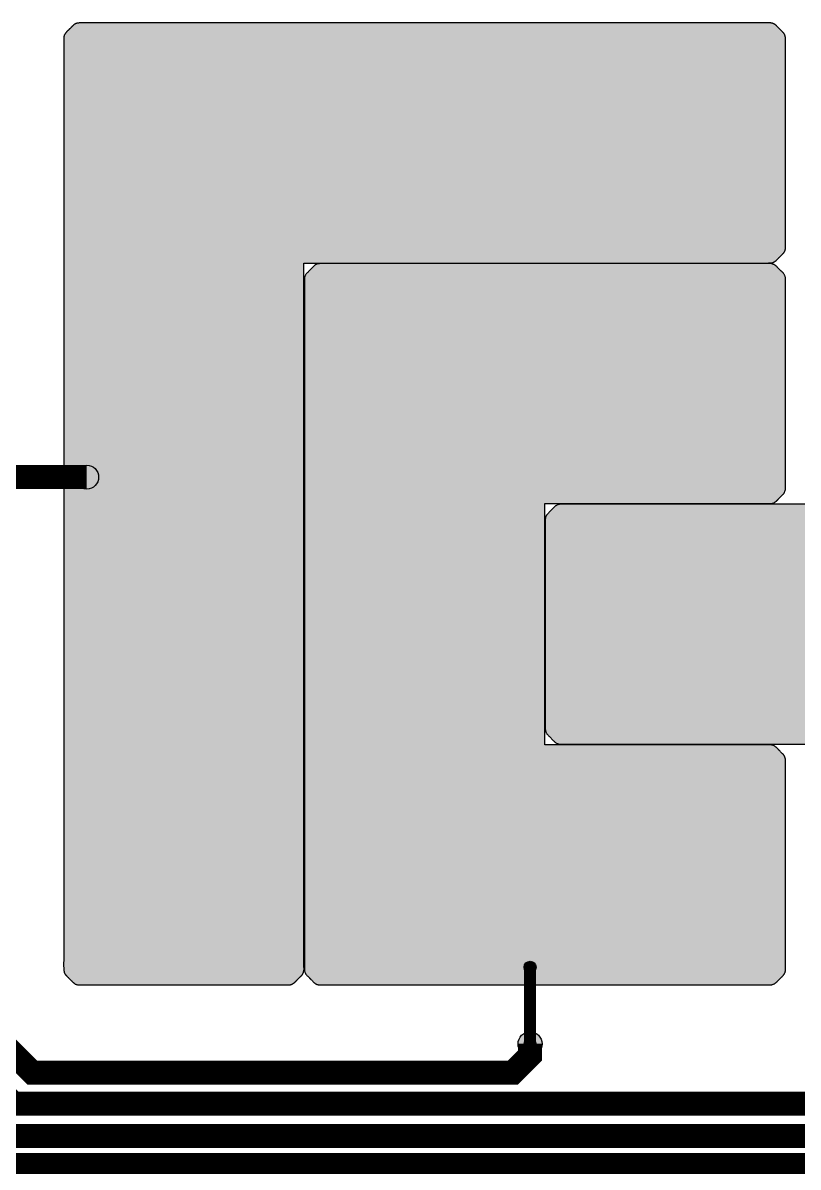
# Model space of a CAD drawing. Extents: x -57500 to 57500, y -57500 to 57500.
# Drawn here: x -17434 to -10962, y 3505 to 13063 of the extents above; entities that cross this region are included whole.
import ezdxf

# ---------------------------------------------------------------- set-up
doc = ezdxf.new("R2010")
doc.units = 0
doc.header["$MEASUREMENT"] = 0
doc.layers.get('0').update_dxf_attribs({"color": 160, "true_color": 0x003fff})
doc.layers.add('Metal1', color=160, linetype='Continuous', true_color=0x003fff)

msp = doc.modelspace()

# ---------------------------------------------------------------- hatches: boundary and pattern name
for points in [[(-15087.529, 11057.551), (-11219.05, 11057.551), (-11214.32, 11057.553), (-11209.836, 11057.562), (-11205.597, 11057.583), (-11201.602, 11057.624), (-11197.851, 11057.688), (-11194.342, 11057.782), (-11191.074, 11057.912), (-11188.046, 11058.083), (-11185.24, 11058.308), (-11182.608, 11058.607), (-11180.1, 11059.004), (-11177.666, 11059.521), (-11175.256, 11060.181), (-11172.819, 11061.006), (-11170.304, 11062.021), (-11167.664, 11063.246), (-11164.887, 11064.68), (-11162.022, 11066.289), (-11159.122, 11068.035), (-11156.238, 11069.879), (-11153.423, 11071.785), (-11150.729, 11073.713), (-11148.209, 11075.628), (-11145.914, 11077.49), (-11143.848, 11079.293), (-11141.958, 11081.063), (-11140.188, 11082.827), (-11138.481, 11084.616), (-11136.781, 11086.456), (-11135.032, 11088.378), (-11133.177, 11090.409), (-11131.162, 11092.578), (-11128.98, 11094.878), (-11126.674, 11097.27), (-11124.291, 11099.712), (-11121.878, 11102.164), (-11119.479, 11104.584), (-11117.143, 11106.93), (-11114.913, 11109.162), (-11100.045, 11124.03), (-11097.944, 11126.132), (-11095.699, 11128.384), (-11093.359, 11130.752), (-11090.973, 11133.197), (-11088.592, 11135.681), (-11086.265, 11138.168), (-11084.041, 11140.619), (-11081.971, 11142.996), (-11080.102, 11145.268), (-11078.438, 11147.448), (-11076.959, 11149.585), (-11075.644, 11151.729), (-11074.471, 11153.927), (-11073.42, 11156.229), (-11072.468, 11158.683), (-11071.596, 11161.338), (-11070.782, 11164.235), (-11070.024, 11167.349), (-11069.329, 11170.618), (-11068.704, 11173.977), (-11068.155, 11177.364), (-11067.689, 11180.716), (-11067.312, 11183.968), (-11067.031, 11187.057), (-11066.852, 11189.948), (-11066.764, 11192.817), (-11066.751, 11195.944), (-11066.797, 11199.607), (-11066.885, 11204.087), (-11066.999, 11209.661), (-11067.122, 11216.61), (-11067.239, 11225.213), (-11067.333, 11235.743), (-11067.405, 11248.435), (-11067.457, 11263.506), (-11067.491, 11281.175), (-11067.513, 11301.662), (-11067.524, 11325.184), (-11067.528, 11351.96), (-11067.529, 11382.208), (-11067.529, 12828.566), (-11067.528, 12844.185), (-11067.524, 12858.179), (-11067.512, 12870.642), (-11067.49, 12881.668), (-11067.455, 12891.35), (-11067.403, 12899.784), (-11067.331, 12907.063), (-11067.235, 12913.281), (-11067.12, 12918.549), (-11067.008, 12923.015), (-11066.921, 12926.831), (-11066.884, 12930.151), (-11066.919, 12933.127), (-11067.051, 12935.912), (-11067.302, 12938.659), (-11067.696, 12941.519), (-11068.244, 12944.575), (-11068.933, 12947.778), (-11069.745, 12951.062), (-11070.665, 12954.364), (-11071.677, 12957.619), (-11072.765, 12960.762), (-11073.912, 12963.73), (-11075.102, 12966.458), (-11076.333, 12968.926), (-11077.621, 12971.183), (-11078.986, 12973.284), (-11080.445, 12975.285), (-11082.019, 12977.24), (-11083.727, 12979.205), (-11085.587, 12981.235), (-11087.617, 12983.384), (-11089.811, 12985.668), (-11092.126, 12988.05), (-11094.517, 12990.487), (-11096.938, 12992.938), (-11099.345, 12995.362), (-11101.693, 12997.717), (-11103.936, 12999.962), (-11106.03, 13002.057), (-11120.904, 13016.931), (-11123.139, 13019.168), (-11125.481, 13021.518), (-11127.884, 13023.938), (-11130.303, 13026.388), (-11132.692, 13028.825), (-11135.006, 13031.207), (-11137.199, 13033.494), (-11139.23, 13035.646), (-11141.109, 13037.655), (-11142.894, 13039.545), (-11144.644, 13041.337), (-11146.42, 13043.056), (-11148.278, 13044.724), (-11150.28, 13046.364), (-11152.484, 13047.999), (-11154.944, 13049.65), (-11157.65, 13051.308), (-11160.542, 13052.944), (-11163.561, 13054.526), (-11166.648, 13056.024), (-11169.741, 13057.407), (-11172.781, 13058.645), (-11175.709, 13059.706), (-11178.471, 13060.563), (-11181.078, 13061.222), (-11183.584, 13061.708), (-11186.045, 13062.05), (-11188.513, 13062.274), (-11191.043, 13062.405), (-11193.69, 13062.473), (-11196.508, 13062.502), (-11199.547, 13062.518), (-11202.826, 13062.53), (-11206.345, 13062.538), (-11210.107, 13062.544), (-11214.112, 13062.548), (-11218.361, 13062.55), (-11222.855, 13062.551), (-16833.361, 13062.551), (-16845.837, 13062.552), (-16857.002, 13062.557), (-16866.982, 13062.568), (-16875.901, 13062.588), (-16883.883, 13062.619), (-16891.053, 13062.664), (-16897.536, 13062.725), (-16903.456, 13062.806), (-16908.924, 13062.902), (-16914.032, 13063.006), (-16918.876, 13063.107), (-16923.548, 13063.197), (-16928.143, 13063.267), (-16932.753, 13063.307), (-16937.472, 13063.307), (-16942.39, 13063.26), (-16947.504, 13063.159), (-16952.723, 13063.002), (-16957.953, 13062.788), (-16963.101, 13062.513), (-16968.074, 13062.175), (-16972.776, 13061.773), (-16977.116, 13061.304), (-16981.004, 13060.765), (-16984.443, 13060.145), (-16987.508, 13059.422), (-16990.278, 13058.577), (-16992.829, 13057.59), (-16995.239, 13056.439), (-16997.587, 13055.104), (-16999.95, 13053.566), (-17002.399, 13051.807), (-17004.943, 13049.848), (-17007.541, 13047.736), (-17010.153, 13045.52), (-17012.738, 13043.247), (-17015.258, 13040.967), (-17017.67, 13038.727), (-17019.936, 13036.575), (-17022.019, 13034.554), (-17023.937, 13032.656), (-17025.738, 13030.84), (-17027.468, 13029.067), (-17029.178, 13027.297), (-17030.914, 13025.489), (-17032.726, 13023.604), (-17034.66, 13021.6), (-17036.758, 13019.445), (-17039.007, 13017.158), (-17041.363, 13014.782), (-17043.783, 13012.364), (-17046.225, 13009.948), (-17048.646, 13007.581), (-17051.002, 13005.307), (-17053.252, 13003.171), (-17055.359, 13001.209), (-17057.337, 12999.396), (-17059.219, 12997.677), (-17061.041, 12995.998), (-17062.835, 12994.306), (-17064.637, 12992.549), (-17066.48, 12990.67), (-17068.399, 12988.619), (-17070.42, 12986.349), (-17072.523, 12983.873), (-17074.673, 12981.222), (-17076.835, 12978.427), (-17078.972, 12975.518), (-17081.048, 12972.527), (-17083.029, 12969.485), (-17084.878, 12966.422), (-17086.563, 12963.353), (-17088.067, 12960.209), (-17089.375, 12956.898), (-17090.475, 12953.325), (-17091.354, 12949.398), (-17091.998, 12945.024), (-17092.394, 12940.109), (-17092.529, 12934.561), (-17092.529, 5372.038), (-17092.53, 5355.668), (-17092.532, 5340.325), (-17092.538, 5325.977), (-17092.549, 5312.591), (-17092.567, 5300.133), (-17092.592, 5288.569), (-17092.627, 5277.866), (-17092.673, 5267.992), (-17092.73, 5258.913), (-17092.802, 5250.594), (-17092.889, 5243.002), (-17092.988, 5236.073), (-17093.095, 5229.725), (-17093.204, 5223.873), (-17093.309, 5218.435), (-17093.406, 5213.327), (-17093.49, 5208.465), (-17093.555, 5203.768), (-17093.595, 5199.15), (-17093.606, 5194.529), (-17093.583, 5189.821), (-17093.52, 5184.96), (-17093.413, 5179.965), (-17093.257, 5174.891), (-17093.048, 5169.787), (-17092.783, 5164.707), (-17092.457, 5159.703), (-17092.065, 5154.826), (-17091.603, 5150.128), (-17091.068, 5145.662), (-17090.454, 5141.479), (-17089.758, 5137.632), (-17088.976, 5134.148), (-17088.101, 5130.991), (-17087.129, 5128.118), (-17086.054, 5125.484), (-17084.871, 5123.045), (-17083.576, 5120.757), (-17082.162, 5118.575), (-17080.624, 5116.456), (-17078.957, 5114.355), (-17077.157, 5112.228), (-17075.217, 5110.031), (-17073.146, 5107.75), (-17070.969, 5105.403), (-17068.711, 5103.011), (-17066.396, 5100.595), (-17064.049, 5098.175), (-17061.697, 5095.771), (-17059.363, 5093.406), (-17057.073, 5091.098), (-17054.852, 5088.87), (-17052.724, 5086.741), (-17032.756, 5066.773), (-17030.664, 5064.682), (-17028.465, 5062.489), (-17026.18, 5060.22), (-17023.829, 5057.9), (-17021.431, 5055.555), (-17019.008, 5053.211), (-17016.579, 5050.892), (-17014.165, 5048.625), (-17011.786, 5046.435), (-17009.463, 5044.347), (-17007.215, 5042.387), (-17005.048, 5040.571), (-17002.938, 5038.897), (-17000.86, 5037.36), (-16998.786, 5035.956), (-16996.689, 5034.681), (-16994.543, 5033.531), (-16992.322, 5032.501), (-16989.997, 5031.586), (-16987.544, 5030.783), (-16984.935, 5030.087), (-16982.144, 5029.493), (-16979.177, 5028.996), (-16976.067, 5028.586), (-16972.848, 5028.255), (-16969.557, 5027.994), (-16966.228, 5027.795), (-16962.896, 5027.648), (-16959.595, 5027.546), (-16956.361, 5027.479), (-16953.228, 5027.439), (-16950.232, 5027.417), (-16947.4, 5027.404), (-16944.708, 5027.399), (-16942.106, 5027.4), (-16939.543, 5027.405), (-16936.97, 5027.415), (-16934.336, 5027.428), (-16931.592, 5027.442), (-16928.688, 5027.459), (-16925.573, 5027.475), (-16922.198, 5027.491), (-16918.513, 5027.505), (-16914.474, 5027.517), (-16910.059, 5027.526), (-16905.252, 5027.534), (-16900.037, 5027.54), (-16894.397, 5027.544), (-16888.315, 5027.547), (-16881.774, 5027.549), (-16874.757, 5027.55), (-16867.249, 5027.551), (-15250.487, 5027.551), (-15245.414, 5027.552), (-15240.742, 5027.552), (-15236.436, 5027.553), (-15232.462, 5027.554), (-15228.786, 5027.555), (-15225.373, 5027.556), (-15222.189, 5027.558), (-15219.199, 5027.561), (-15216.372, 5027.569), (-15213.681, 5027.599), (-15211.1, 5027.671), (-15208.604, 5027.8), (-15206.165, 5028.007), (-15203.76, 5028.308), (-15201.36, 5028.722), (-15198.942, 5029.267), (-15196.478, 5029.961), (-15193.943, 5030.823), (-15191.312, 5031.868), (-15188.586, 5033.096), (-15185.791, 5034.485), (-15182.954, 5036.011), (-15180.105, 5037.653), (-15177.271, 5039.387), (-15174.479, 5041.191), (-15171.758, 5043.042), (-15169.135, 5044.917), (-15166.638, 5046.794), (-15164.296, 5048.65), (-15162.132, 5050.465), (-15160.133, 5052.241), (-15158.268, 5053.994), (-15156.508, 5055.737), (-15154.821, 5057.486), (-15153.177, 5059.255), (-15151.544, 5061.059), (-15149.892, 5062.913), (-15148.191, 5064.83), (-15146.409, 5066.825), (-15144.515, 5068.914), (-15142.489, 5071.104), (-15140.345, 5073.378), (-15138.107, 5075.713), (-15135.797, 5078.086), (-15133.438, 5080.475), (-15131.053, 5082.855), (-15128.666, 5085.205), (-15126.298, 5087.502), (-15123.974, 5089.722), (-15121.716, 5091.843), (-15119.547, 5093.842), (-15117.478, 5095.716), (-15115.503, 5097.495), (-15113.613, 5099.212), (-15111.797, 5100.9), (-15110.047, 5102.592), (-15108.354, 5104.322), (-15106.708, 5106.123), (-15105.101, 5108.028), (-15103.523, 5110.07), (-15101.965, 5112.282), (-15100.419, 5114.696), (-15098.888, 5117.308), (-15097.387, 5120.084), (-15095.93, 5122.991), (-15094.532, 5125.995), (-15093.208, 5129.061), (-15091.971, 5132.156), (-15090.837, 5135.246), (-15089.82, 5138.297), (-15088.934, 5141.274), (-15088.195, 5144.144), (-15087.613, 5146.879), (-15087.179, 5149.493), (-15086.877, 5152.014), (-15086.689, 5154.473), (-15086.598, 5156.9), (-15086.586, 5159.323), (-15086.636, 5161.772), (-15086.731, 5164.278), (-15086.854, 5166.87), (-15086.988, 5169.577), (-15087.114, 5172.43), (-15087.221, 5175.451), (-15087.307, 5178.645), (-15087.376, 5182.012), (-15087.429, 5185.552), (-15087.468, 5189.267), (-15087.495, 5193.157), (-15087.513, 5197.223), (-15087.523, 5201.466), (-15087.528, 5205.885), (-15087.529, 5210.482)], [(-15082.478, 10924.507), (-15082.478, 5155.487), (-15082.254, 5148.7), (-15081.605, 5142.691), (-15080.566, 5137.358), (-15079.171, 5132.6), (-15077.452, 5128.313), (-15075.446, 5124.398), (-15073.186, 5120.753), (-15070.705, 5117.275), (-15068.039, 5113.863), (-15065.224, 5110.468), (-15062.303, 5107.105), (-15059.316, 5103.798), (-15056.306, 5100.568), (-15053.314, 5097.44), (-15050.383, 5094.434), (-15047.554, 5091.575), (-15044.869, 5088.883), (-15042.364, 5086.378), (-15040.022, 5084.037), (-15037.798, 5081.812), (-15035.645, 5079.66), (-15033.519, 5077.534), (-15031.374, 5075.388), (-15029.163, 5073.178), (-15024.365, 5068.38), (-15021.705, 5065.722), (-15018.894, 5062.92), (-15015.97, 5060.024), (-15012.975, 5057.081), (-15009.949, 5054.138), (-15006.932, 5051.246), (-15003.965, 5048.451), (-15001.088, 5045.801), (-14998.339, 5043.345), (-14995.714, 5041.103), (-14993.16, 5039.067), (-14990.624, 5037.228), (-14988.052, 5035.577), (-14985.389, 5034.106), (-14982.581, 5032.805), (-14979.575, 5031.666), (-14976.317, 5030.68), (-14972.765, 5029.837), (-14968.956, 5029.128), (-14964.96, 5028.541), (-14960.845, 5028.064), (-14956.68, 5027.688), (-14952.534, 5027.4), (-14948.474, 5027.19), (-14944.571, 5027.046), (-14940.893, 5026.958), (-14937.439, 5026.916), (-14934.068, 5026.911), (-14930.618, 5026.938), (-14926.927, 5026.988), (-14922.835, 5027.055), (-14918.179, 5027.132), (-14912.799, 5027.211), (-14906.533, 5027.285), (-14899.221, 5027.348), (-14890.74, 5027.397), (-14880.992, 5027.434), (-14869.879, 5027.461), (-14857.305, 5027.478), (-14843.174, 5027.489), (-14827.387, 5027.495), (-14809.85, 5027.497), (-11244.55, 5027.497), (-11238.934, 5027.494), (-11233.594, 5027.484), (-11228.527, 5027.466), (-11223.732, 5027.435), (-11219.208, 5027.389), (-11214.953, 5027.324), (-11210.966, 5027.237), (-11207.244, 5027.126), (-11203.768, 5026.999), (-11200.486, 5026.891), (-11197.343, 5026.835), (-11194.283, 5026.868), (-11191.252, 5027.024), (-11188.194, 5027.338), (-11185.054, 5027.846), (-11181.777, 5028.582), (-11178.313, 5029.579), (-11174.68, 5030.829), (-11170.939, 5032.299), (-11167.153, 5033.955), (-11163.384, 5035.762), (-11159.696, 5037.687), (-11156.15, 5039.695), (-11152.81, 5041.754), (-11149.739, 5043.828), (-11146.976, 5045.893), (-11144.478, 5047.962), (-11142.18, 5050.055), (-11140.02, 5052.194), (-11137.934, 5054.399), (-11135.857, 5056.692), (-11133.727, 5059.092), (-11131.479, 5061.622), (-11129.051, 5064.301), (-11126.425, 5067.123), (-11123.641, 5070.046), (-11120.743, 5073.025), (-11117.776, 5076.016), (-11114.784, 5078.974), (-11111.811, 5081.855), (-11108.903, 5084.614), (-11106.103, 5087.207), (-11103.452, 5089.597), (-11100.945, 5091.814), (-11098.561, 5093.919), (-11096.275, 5095.976), (-11094.063, 5098.047), (-11091.902, 5100.193), (-11089.769, 5102.479), (-11087.639, 5104.967), (-11085.489, 5107.718), (-11083.311, 5110.766), (-11081.135, 5114.065), (-11079, 5117.556), (-11076.943, 5121.178), (-11075.005, 5124.872), (-11073.221, 5128.578), (-11071.632, 5132.236), (-11070.274, 5135.787), (-11069.185, 5139.174), (-11068.366, 5142.393), (-11067.783, 5145.495), (-11067.4, 5148.533), (-11067.181, 5151.561), (-11067.091, 5154.632), (-11067.095, 5157.799), (-11067.155, 5161.116), (-11067.238, 5164.635), (-11067.311, 5168.411), (-11067.368, 5172.508), (-11067.41, 5176.992), (-11067.439, 5181.929), (-11067.459, 5187.386), (-11067.47, 5193.429), (-11067.476, 5200.123), (-11067.478, 5207.536), (-11067.478, 6815.544), (-11067.475, 6825.575), (-11067.466, 6834.82), (-11067.445, 6843.31), (-11067.408, 6851.079), (-11067.349, 6858.16), (-11067.265, 6864.585), (-11067.15, 6870.389), (-11067, 6875.603), (-11066.812, 6880.267), (-11066.607, 6884.458), (-11066.412, 6888.268), (-11066.256, 6891.79), (-11066.166, 6895.119), (-11066.171, 6898.345), (-11066.298, 6901.564), (-11066.576, 6904.866), (-11067.032, 6908.346), (-11067.683, 6912.051), (-11068.516, 6915.926), (-11069.515, 6919.901), (-11070.663, 6923.908), (-11071.945, 6927.877), (-11073.344, 6931.74), (-11074.845, 6935.426), (-11076.43, 6938.868), (-11078.084, 6942), (-11079.808, 6944.825), (-11081.613, 6947.404), (-11083.513, 6949.802), (-11085.52, 6952.08), (-11087.647, 6954.303), (-11089.907, 6956.532), (-11092.312, 6958.832), (-11094.875, 6961.264), (-11097.601, 6963.879), (-11100.456, 6966.654), (-11103.396, 6969.544), (-11106.376, 6972.508), (-11109.35, 6975.5), (-11112.273, 6978.479), (-11115.1, 6981.399), (-11117.786, 6984.219), (-11120.286, 6986.893), (-11122.587, 6989.404), (-11124.727, 6991.772), (-11126.75, 6994.022), (-11128.697, 6996.178), (-11130.614, 6998.265), (-11132.542, 7000.309), (-11134.526, 7002.333), (-11136.607, 7004.362), (-11138.827, 7006.419), (-11141.173, 7008.495), (-11143.606, 7010.565), (-11146.083, 7012.601), (-11148.563, 7014.577), (-11151.005, 7016.466), (-11153.366, 7018.241), (-11155.606, 7019.875), (-11157.682, 7021.342), (-11159.569, 7022.623), (-11161.294, 7023.735), (-11162.899, 7024.699), (-11164.422, 7025.537), (-11165.905, 7026.272), (-11167.386, 7026.926), (-11168.907, 7027.521), (-11170.508, 7028.08), (-11172.227, 7028.624), (-11174.075, 7029.162), (-11176.02, 7029.688), (-11178.032, 7030.193), (-11180.078, 7030.67), (-11182.127, 7031.11), (-11184.148, 7031.506), (-11186.107, 7031.851), (-11187.974, 7032.135), (-11189.726, 7032.352), (-11191.409, 7032.507), (-11193.103, 7032.608), (-11194.886, 7032.664), (-11196.84, 7032.684), (-11199.042, 7032.677), (-11201.573, 7032.653), (-11204.512, 7032.619), (-11207.939, 7032.585), (-11211.926, 7032.558), (-11216.524, 7032.536), (-11221.781, 7032.521), (-11227.747, 7032.51), (-11234.47, 7032.503), (-11241.998, 7032.499), (-11250.381, 7032.498), (-11259.666, 7032.497), (-13077.478, 7032.497), (-13077.478, 9047.497), (-11250.381, 9047.497), (-11241.998, 9047.495), (-11234.47, 9047.491), (-11227.747, 9047.484), (-11221.781, 9047.474), (-11216.524, 9047.458), (-11211.926, 9047.437), (-11207.939, 9047.409), (-11204.512, 9047.376), (-11201.573, 9047.342), (-11199.042, 9047.317), (-11196.84, 9047.31), (-11194.886, 9047.331), (-11193.103, 9047.387), (-11191.409, 9047.488), (-11189.726, 9047.642), (-11187.974, 9047.86), (-11186.107, 9048.144), (-11184.148, 9048.488), (-11182.127, 9048.884), (-11180.078, 9049.325), (-11178.032, 9049.802), (-11176.02, 9050.307), (-11174.075, 9050.833), (-11172.227, 9051.371), (-11170.508, 9051.915), (-11168.907, 9052.473), (-11167.386, 9053.068), (-11165.905, 9053.722), (-11164.422, 9054.457), (-11162.899, 9055.296), (-11161.294, 9056.26), (-11159.569, 9057.371), (-11157.682, 9058.653), (-11155.606, 9060.119), (-11153.366, 9061.754), (-11151.005, 9063.529), (-11148.563, 9065.417), (-11146.083, 9067.393), (-11143.606, 9069.43), (-11141.173, 9071.499), (-11138.827, 9073.576), (-11136.607, 9075.633), (-11134.526, 9077.662), (-11132.542, 9079.686), (-11130.614, 9081.729), (-11128.697, 9083.817), (-11126.75, 9085.973), (-11124.727, 9088.223), (-11122.587, 9090.59), (-11120.286, 9093.101), (-11117.786, 9095.776), (-11115.1, 9098.595), (-11112.273, 9101.516), (-11109.35, 9104.494), (-11106.376, 9107.487), (-11103.396, 9110.45), (-11100.456, 9113.341), (-11097.601, 9116.115), (-11094.875, 9118.73), (-11092.312, 9121.163), (-11089.907, 9123.463), (-11087.647, 9125.692), (-11085.52, 9127.914), (-11083.513, 9130.193), (-11081.613, 9132.59), (-11079.808, 9135.17), (-11078.084, 9137.995), (-11076.43, 9141.127), (-11074.845, 9144.568), (-11073.344, 9148.255), (-11071.945, 9152.117), (-11070.663, 9156.087), (-11069.515, 9160.093), (-11068.516, 9164.069), (-11067.683, 9167.943), (-11067.032, 9171.648), (-11066.576, 9175.128), (-11066.298, 9178.431), (-11066.171, 9181.649), (-11066.166, 9184.876), (-11066.256, 9188.204), (-11066.412, 9191.727), (-11066.607, 9195.537), (-11066.812, 9199.727), (-11067, 9204.391), (-11067.15, 9209.606), (-11067.265, 9215.409), (-11067.349, 9221.835), (-11067.408, 9228.916), (-11067.445, 9236.685), (-11067.466, 9245.175), (-11067.475, 9254.419), (-11067.478, 9264.451), (-11067.478, 10872.458), (-11067.476, 10879.871), (-11067.47, 10886.566), (-11067.459, 10892.608), (-11067.439, 10898.065), (-11067.41, 10903.002), (-11067.368, 10907.486), (-11067.311, 10911.583), (-11067.238, 10915.36), (-11067.155, 10918.879), (-11067.095, 10922.195), (-11067.091, 10925.362), (-11067.181, 10928.433), (-11067.4, 10931.461), (-11067.783, 10934.5), (-11068.366, 10937.602), (-11069.185, 10940.821), (-11070.274, 10944.207), (-11071.632, 10947.759), (-11073.221, 10951.417), (-11075.005, 10955.123), (-11076.943, 10958.817), (-11079, 10962.439), (-11081.135, 10965.929), (-11083.311, 10969.228), (-11085.489, 10972.277), (-11087.639, 10975.028), (-11089.769, 10977.515), (-11091.902, 10979.801), (-11094.063, 10981.948), (-11096.275, 10984.019), (-11098.561, 10986.075), (-11100.945, 10988.181), (-11103.452, 10990.397), (-11106.103, 10992.788), (-11108.903, 10995.381), (-11111.811, 10998.14), (-11114.784, 11001.021), (-11117.776, 11003.979), (-11120.743, 11006.97), (-11123.641, 11009.949), (-11126.425, 11012.871), (-11129.051, 11015.693), (-11131.479, 11018.372), (-11133.727, 11020.902), (-11135.857, 11023.303), (-11137.934, 11025.595), (-11140.02, 11027.801), (-11142.18, 11029.94), (-11144.478, 11032.033), (-11146.976, 11034.102), (-11149.739, 11036.167), (-11152.81, 11038.241), (-11156.15, 11040.299), (-11159.696, 11042.308), (-11163.384, 11044.233), (-11167.153, 11046.04), (-11170.939, 11047.696), (-11174.68, 11049.165), (-11178.313, 11050.416), (-11181.777, 11051.412), (-11185.054, 11052.149), (-11188.194, 11052.656), (-11191.252, 11052.971), (-11194.283, 11053.127), (-11197.343, 11053.159), (-11200.486, 11053.104), (-11203.768, 11052.995), (-11207.244, 11052.869), (-11210.966, 11052.757), (-11214.953, 11052.671), (-11219.208, 11052.606), (-11223.732, 11052.56), (-11228.527, 11052.529), (-11233.594, 11052.51), (-11238.934, 11052.501), (-11244.55, 11052.498), (-11250.443, 11052.497), (-14790.464, 11052.497), (-14809.85, 11052.498), (-14827.387, 11052.5), (-14843.174, 11052.505), (-14857.305, 11052.516), (-14869.879, 11052.534), (-14880.992, 11052.561), (-14890.74, 11052.597), (-14899.221, 11052.646), (-14906.533, 11052.709), (-14912.799, 11052.783), (-14918.179, 11052.862), (-14922.835, 11052.939), (-14926.927, 11053.006), (-14930.618, 11053.057), (-14934.068, 11053.083), (-14937.439, 11053.079), (-14940.893, 11053.036), (-14944.571, 11052.948), (-14948.474, 11052.805), (-14952.534, 11052.595), (-14956.68, 11052.307), (-14960.845, 11051.93), (-14964.96, 11051.454), (-14968.956, 11050.866), (-14972.765, 11050.157), (-14976.317, 11049.315), (-14979.575, 11048.328), (-14982.581, 11047.189), (-14985.389, 11045.889), (-14988.052, 11044.418), (-14990.624, 11042.767), (-14993.16, 11040.928), (-14995.714, 11038.892), (-14998.339, 11036.649), (-15001.088, 11034.193), (-15003.965, 11031.544), (-15006.932, 11028.749), (-15009.949, 11025.856), (-15012.975, 11022.914), (-15015.97, 11019.971), (-15018.894, 11017.074), (-15021.705, 11014.273), (-15024.365, 11011.615), (-15044.869, 10991.111), (-15047.554, 10988.42), (-15050.383, 10985.56), (-15053.314, 10982.555), (-15056.306, 10979.426), (-15059.316, 10976.197), (-15062.303, 10972.889), (-15065.224, 10969.527), (-15068.039, 10966.131), (-15070.705, 10962.72), (-15073.186, 10959.242), (-15075.446, 10955.596), (-15077.452, 10951.681), (-15079.171, 10947.395), (-15080.566, 10942.636), (-15081.605, 10937.303), (-15082.254, 10931.294)], [(-13008.484, 7072.451), (-13003.295, 7067.223), (-12998.879, 7062.764), (-12994.994, 7058.944), (-12991.397, 7055.634), (-12987.845, 7052.705), (-12984.099, 7050.026), (-12980.032, 7047.521), (-12975.749, 7045.221), (-12971.383, 7043.164), (-12967.064, 7041.394), (-12962.924, 7039.949), (-12959.087, 7038.871), (-12955.509, 7038.144), (-12951.973, 7037.703), (-12948.256, 7037.478), (-12944.132, 7037.402), (-12939.379, 7037.406), (-12933.78, 7037.425), (-12927.209, 7037.438), (-12919.58, 7037.445), (-12910.811, 7037.449), (-12900.819, 7037.451), (-9211.479, 7037.451), (-9205.485, 7037.453), (-9199.95, 7037.459), (-9194.869, 7037.469), (-9190.242, 7037.487), (-9186.065, 7037.513), (-9182.296, 7037.568), (-9178.807, 7037.716), (-9175.455, 7038.023), (-9172.101, 7038.559), (-9168.605, 7039.39), (-9164.83, 7040.583), (-9160.771, 7042.138), (-9156.577, 7043.981), (-9152.401, 7046.033), (-9148.398, 7048.216), (-9144.725, 7050.452), (-9141.517, 7052.669), (-9138.733, 7054.879), (-9136.221, 7057.14), (-9133.829, 7059.513), (-9131.404, 7062.057), (-9128.794, 7064.83), (-9125.883, 7067.871), (-9122.736, 7071.104), (-9119.47, 7074.421), (-9116.203, 7077.713), (-9113.051, 7080.874), (-9110.131, 7083.795), (-9107.496, 7086.429), (-9094.935, 7098.99), (-9091.855, 7102.073), (-9088.612, 7105.325), (-9085.32, 7108.639), (-9082.093, 7111.904), (-9079.047, 7115.011), (-9076.286, 7117.864), (-9073.821, 7120.516), (-9071.601, 7123.11), (-9069.576, 7125.792), (-9067.694, 7128.709), (-9065.906, 7132.007), (-9064.174, 7135.788), (-9062.527, 7139.953), (-9061.015, 7144.335), (-9059.689, 7148.769), (-9058.598, 7153.089), (-9057.793, 7157.13), (-9057.294, 7160.962), (-9057.046, 7165.218), (-9056.987, 7170.611), (-9057.052, 7177.858), (-9057.176, 7187.673), (-9057.297, 7200.768), (-9057.381, 7217.795), (-9057.435, 7239.322), (-9057.464, 7265.915), (-9057.476, 7298.14), (-9057.479, 7336.563), (-9057.479, 8868.688), (-9057.478, 8877.486), (-9057.473, 8885.04), (-9057.456, 8891.514), (-9057.423, 8897.07), (-9057.367, 8901.871), (-9057.283, 8906.081), (-9057.184, 8909.859), (-9057.128, 8913.356), (-9057.182, 8916.719), (-9057.413, 8920.1), (-9057.888, 8923.645), (-9058.672, 8927.501), (-9059.78, 8931.686), (-9061.159, 8936.048), (-9062.751, 8940.421), (-9064.499, 8944.642), (-9066.344, 8948.546), (-9068.233, 8951.982), (-9070.176, 8954.976), (-9072.223, 8957.673), (-9074.426, 8960.223), (-9076.837, 8962.774), (-9079.509, 8965.474), (-9082.474, 8968.444), (-9085.657, 8971.631), (-9088.948, 8974.923), (-9092.232, 8978.209), (-9113.522, 8999.499), (-9116.588, 9002.568), (-9119.823, 9005.815), (-9123.109, 9009.13), (-9126.333, 9012.404), (-9129.378, 9015.529), (-9132.138, 9018.402), (-9134.658, 9021.012), (-9137.086, 9023.415), (-9139.575, 9025.665), (-9142.277, 9027.821), (-9145.345, 9029.938), (-9148.897, 9032.059), (-9152.848, 9034.143), (-9157.039, 9036.118), (-9161.311, 9037.912), (-9165.507, 9039.453), (-9169.466, 9040.67), (-9173.118, 9041.522), (-9176.644, 9042.063), (-9180.266, 9042.36), (-9184.211, 9042.484), (-9188.7, 9042.503), (-9193.959, 9042.484), (-9200.154, 9042.469), (-9207.375, 9042.459), (-9215.704, 9042.454), (-9225.225, 9042.452), (-9236.021, 9042.451), (-12916.101, 9042.451), (-12922.269, 9042.45), (-12927.977, 9042.446), (-12933.228, 9042.438), (-12938.025, 9042.423), (-12942.372, 9042.4), (-12946.282, 9042.362), (-12949.861, 9042.257), (-12953.248, 9042.018), (-12956.584, 9041.576), (-12960.01, 9040.865), (-12963.667, 9039.815), (-12967.634, 9038.388), (-12971.795, 9036.645), (-12975.996, 9034.662), (-12980.082, 9032.519), (-12983.898, 9030.294), (-12987.29, 9028.065), (-12990.216, 9025.859), (-12992.813, 9023.624), (-12995.232, 9021.3), (-12997.627, 9018.828), (-13000.15, 9016.148), (-13002.945, 9013.205), (-13006.016, 9010.032), (-13009.251, 9006.734), (-13012.531, 9003.42), (-13015.741, 9000.197), (-13018.762, 8997.173), (-13023.999, 8991.936), (-13026.379, 8989.557), (-13028.751, 8987.184), (-13033.929, 8982.006), (-13036.917, 8979.017), (-13040.112, 8975.816), (-13043.399, 8972.512), (-13046.664, 8969.216), (-13049.792, 8966.036), (-13052.669, 8963.082), (-13055.24, 8960.371), (-13057.547, 8957.772), (-13059.639, 8955.14), (-13061.569, 8952.329), (-13063.386, 8949.192), (-13065.139, 8945.593), (-13066.824, 8941.553), (-13068.393, 8937.234), (-13069.795, 8932.8), (-13070.98, 8928.418), (-13071.899, 8924.252), (-13072.51, 8920.395), (-13072.844, 8916.383), (-13072.967, 8911.502), (-13072.942, 8905.038), (-13072.832, 8896.275), (-13072.703, 8884.498), (-13072.605, 8869.021), (-13072.541, 8849.256), (-13072.503, 8824.639), (-13072.485, 8794.602), (-13072.48, 8758.581), (-13072.479, 8716.015), (-13072.479, 7205.577), (-13072.483, 7197.573), (-13072.494, 7190.711), (-13072.521, 7184.829), (-13072.568, 7179.762), (-13072.64, 7175.349), (-13072.739, 7171.426), (-13072.819, 7167.841), (-13072.814, 7164.444), (-13072.658, 7161.088), (-13072.282, 7157.622), (-13071.622, 7153.898), (-13070.631, 7149.822), (-13069.347, 7145.508), (-13067.828, 7141.12), (-13066.133, 7136.823), (-13064.318, 7132.78), (-13062.441, 7129.155), (-13060.524, 7126.011), (-13058.522, 7123.22), (-13056.384, 7120.632), (-13054.057, 7118.099), (-13051.49, 7115.473), (-13048.633, 7112.608), (-13045.503, 7109.474), (-13042.181, 7106.15), (-13038.751, 7102.719), (-13035.297, 7099.264)]]:
    msp.add_hatch(color=5).paths.add_polyline_path(points, flags=0)
h = msp.add_hatch(color=5)
edge = h.paths.add_edge_path(flags=0)
edge.add_arc((-16901.15, 9268.95), 100, 0, 360)
h = msp.add_hatch(color=5)
edge = h.paths.add_edge_path(flags=0)
edge.add_arc((-13199.6, 5175.1), 50, 0, 360)
h = msp.add_hatch(color=5)
edge = h.paths.add_edge_path(flags=0)
edge.add_arc((-13199.95, 4535.85), 100, 0, 360)
h = msp.add_hatch(color=5)
edge = h.paths.add_edge_path(flags=0)
edge.add_arc((-13199.6, 4529.95), 50, 0, 360)

# ---------------------------------------------------------------- linework, layer by layer
at = {"layer": 'Metal1'}
for points in [[(-15087.529, 11057.551), (-11219.05, 11057.551), (-11214.32, 11057.553), (-11209.836, 11057.562), (-11205.597, 11057.583), (-11201.602, 11057.624), (-11197.851, 11057.688), (-11194.342, 11057.782), (-11191.074, 11057.912), (-11188.046, 11058.083), (-11185.24, 11058.308), (-11182.608, 11058.607), (-11180.1, 11059.004), (-11177.666, 11059.521), (-11175.256, 11060.181), (-11172.819, 11061.006), (-11170.304, 11062.021), (-11167.664, 11063.246), (-11164.887, 11064.68), (-11162.022, 11066.289), (-11159.122, 11068.035), (-11156.238, 11069.879), (-11153.423, 11071.785), (-11150.729, 11073.713), (-11148.209, 11075.628), (-11145.914, 11077.49), (-11143.848, 11079.293), (-11141.958, 11081.063), (-11140.188, 11082.827), (-11138.481, 11084.616), (-11136.781, 11086.456), (-11135.032, 11088.378), (-11133.177, 11090.409), (-11131.162, 11092.578), (-11128.98, 11094.878), (-11126.674, 11097.27), (-11124.291, 11099.712), (-11121.878, 11102.164), (-11119.479, 11104.584), (-11117.143, 11106.93), (-11114.913, 11109.162), (-11100.045, 11124.03), (-11097.944, 11126.132), (-11095.699, 11128.384), (-11093.359, 11130.752), (-11090.973, 11133.197), (-11088.592, 11135.681), (-11086.265, 11138.168), (-11084.041, 11140.619), (-11081.971, 11142.996), (-11080.102, 11145.268), (-11078.438, 11147.448), (-11076.959, 11149.585), (-11075.644, 11151.729), (-11074.471, 11153.927), (-11073.42, 11156.229), (-11072.468, 11158.683), (-11071.596, 11161.338), (-11070.782, 11164.235), (-11070.024, 11167.349), (-11069.329, 11170.618), (-11068.704, 11173.977), (-11068.155, 11177.364), (-11067.689, 11180.716), (-11067.312, 11183.968), (-11067.031, 11187.057), (-11066.852, 11189.948), (-11066.764, 11192.817), (-11066.751, 11195.944), (-11066.797, 11199.607), (-11066.885, 11204.087), (-11066.999, 11209.661), (-11067.122, 11216.61), (-11067.239, 11225.213), (-11067.333, 11235.743), (-11067.405, 11248.435), (-11067.457, 11263.506), (-11067.491, 11281.175), (-11067.513, 11301.662), (-11067.524, 11325.184), (-11067.528, 11351.96), (-11067.529, 11382.208), (-11067.529, 12828.566), (-11067.528, 12844.185), (-11067.524, 12858.179), (-11067.512, 12870.642), (-11067.49, 12881.668), (-11067.455, 12891.35), (-11067.403, 12899.784), (-11067.331, 12907.063), (-11067.235, 12913.281), (-11067.12, 12918.549), (-11067.008, 12923.015), (-11066.921, 12926.831), (-11066.884, 12930.151), (-11066.919, 12933.127), (-11067.051, 12935.912), (-11067.302, 12938.659), (-11067.696, 12941.519), (-11068.244, 12944.575), (-11068.933, 12947.778), (-11069.745, 12951.062), (-11070.665, 12954.364), (-11071.677, 12957.619), (-11072.765, 12960.762), (-11073.912, 12963.73), (-11075.102, 12966.458), (-11076.333, 12968.926), (-11077.621, 12971.183), (-11078.986, 12973.284), (-11080.445, 12975.285), (-11082.019, 12977.24), (-11083.727, 12979.205), (-11085.587, 12981.235), (-11087.617, 12983.384), (-11089.811, 12985.668), (-11092.126, 12988.05), (-11094.517, 12990.487), (-11096.938, 12992.938), (-11099.345, 12995.362), (-11101.693, 12997.717), (-11103.936, 12999.962), (-11106.03, 13002.057), (-11120.904, 13016.931), (-11123.139, 13019.168), (-11125.481, 13021.518), (-11127.884, 13023.938), (-11130.303, 13026.388), (-11132.692, 13028.825), (-11135.006, 13031.207), (-11137.199, 13033.494), (-11139.23, 13035.646), (-11141.109, 13037.655), (-11142.894, 13039.545), (-11144.644, 13041.337), (-11146.42, 13043.056), (-11148.278, 13044.724), (-11150.28, 13046.364), (-11152.484, 13047.999), (-11154.944, 13049.65), (-11157.65, 13051.308), (-11160.542, 13052.944), (-11163.561, 13054.526), (-11166.648, 13056.024), (-11169.741, 13057.407), (-11172.781, 13058.645), (-11175.709, 13059.706), (-11178.471, 13060.563), (-11181.078, 13061.222), (-11183.584, 13061.708), (-11186.045, 13062.05), (-11188.513, 13062.274), (-11191.043, 13062.405), (-11193.69, 13062.473), (-11196.508, 13062.502), (-11199.547, 13062.518), (-11202.826, 13062.53), (-11206.345, 13062.538), (-11210.107, 13062.544), (-11214.112, 13062.548), (-11218.361, 13062.55), (-11222.855, 13062.551), (-16833.361, 13062.551), (-16845.837, 13062.552), (-16857.002, 13062.557), (-16866.982, 13062.568), (-16875.901, 13062.588), (-16883.883, 13062.619), (-16891.053, 13062.664), (-16897.536, 13062.725), (-16903.456, 13062.806), (-16908.924, 13062.902), (-16914.032, 13063.006), (-16918.876, 13063.107), (-16923.548, 13063.197), (-16928.143, 13063.267), (-16932.753, 13063.307), (-16937.472, 13063.307), (-16942.39, 13063.26), (-16947.504, 13063.159), (-16952.723, 13063.002), (-16957.953, 13062.788), (-16963.101, 13062.513), (-16968.074, 13062.175), (-16972.776, 13061.773), (-16977.116, 13061.304), (-16981.004, 13060.765), (-16984.443, 13060.145), (-16987.508, 13059.422), (-16990.278, 13058.577), (-16992.829, 13057.59), (-16995.239, 13056.439), (-16997.587, 13055.104), (-16999.95, 13053.566), (-17002.399, 13051.807), (-17004.943, 13049.848), (-17007.541, 13047.736), (-17010.153, 13045.52), (-17012.738, 13043.247), (-17015.258, 13040.967), (-17017.67, 13038.727), (-17019.936, 13036.575), (-17022.019, 13034.554), (-17023.937, 13032.656), (-17025.738, 13030.84), (-17027.468, 13029.067), (-17029.178, 13027.297), (-17030.914, 13025.489), (-17032.726, 13023.604), (-17034.66, 13021.6), (-17036.758, 13019.445), (-17039.007, 13017.158), (-17041.363, 13014.782), (-17043.783, 13012.364), (-17046.225, 13009.948), (-17048.646, 13007.581), (-17051.002, 13005.307), (-17053.252, 13003.171), (-17055.359, 13001.209), (-17057.337, 12999.396), (-17059.219, 12997.677), (-17061.041, 12995.998), (-17062.835, 12994.306), (-17064.637, 12992.549), (-17066.48, 12990.67), (-17068.399, 12988.619), (-17070.42, 12986.349), (-17072.523, 12983.873), (-17074.673, 12981.222), (-17076.835, 12978.427), (-17078.972, 12975.518), (-17081.048, 12972.527), (-17083.029, 12969.485), (-17084.878, 12966.422), (-17086.563, 12963.353), (-17088.067, 12960.209), (-17089.375, 12956.898), (-17090.475, 12953.325), (-17091.354, 12949.398), (-17091.998, 12945.024), (-17092.394, 12940.109), (-17092.529, 12934.561), (-17092.529, 5372.038), (-17092.53, 5355.668), (-17092.532, 5340.325), (-17092.538, 5325.977), (-17092.549, 5312.591), (-17092.567, 5300.133), (-17092.592, 5288.569), (-17092.627, 5277.866), (-17092.673, 5267.992), (-17092.73, 5258.913), (-17092.802, 5250.594), (-17092.889, 5243.002), (-17092.988, 5236.073), (-17093.095, 5229.725), (-17093.204, 5223.873), (-17093.309, 5218.435), (-17093.406, 5213.327), (-17093.49, 5208.465), (-17093.555, 5203.768), (-17093.595, 5199.15), (-17093.606, 5194.529), (-17093.583, 5189.821), (-17093.52, 5184.96), (-17093.413, 5179.965), (-17093.257, 5174.891), (-17093.048, 5169.787), (-17092.783, 5164.707), (-17092.457, 5159.703), (-17092.065, 5154.826), (-17091.603, 5150.128), (-17091.068, 5145.662), (-17090.454, 5141.479), (-17089.758, 5137.632), (-17088.976, 5134.148), (-17088.101, 5130.991), (-17087.129, 5128.118), (-17086.054, 5125.484), (-17084.871, 5123.045), (-17083.576, 5120.757), (-17082.162, 5118.575), (-17080.624, 5116.456), (-17078.957, 5114.355), (-17077.157, 5112.228), (-17075.217, 5110.031), (-17073.146, 5107.75), (-17070.969, 5105.403), (-17068.711, 5103.011), (-17066.396, 5100.595), (-17064.049, 5098.175), (-17061.697, 5095.771), (-17059.363, 5093.406), (-17057.073, 5091.098), (-17054.852, 5088.87), (-17052.724, 5086.741), (-17032.756, 5066.773), (-17030.664, 5064.682), (-17028.465, 5062.489), (-17026.18, 5060.22), (-17023.829, 5057.9), (-17021.431, 5055.555), (-17019.008, 5053.211), (-17016.579, 5050.892), (-17014.165, 5048.625), (-17011.786, 5046.435), (-17009.463, 5044.347), (-17007.215, 5042.387), (-17005.048, 5040.571), (-17002.938, 5038.897), (-17000.86, 5037.36), (-16998.786, 5035.956), (-16996.689, 5034.681), (-16994.543, 5033.531), (-16992.322, 5032.501), (-16989.997, 5031.586), (-16987.544, 5030.783), (-16984.935, 5030.087), (-16982.144, 5029.493), (-16979.177, 5028.996), (-16976.067, 5028.586), (-16972.848, 5028.255), (-16969.557, 5027.994), (-16966.228, 5027.795), (-16962.896, 5027.648), (-16959.595, 5027.546), (-16956.361, 5027.479), (-16953.228, 5027.439), (-16950.232, 5027.417), (-16947.4, 5027.404), (-16944.708, 5027.399), (-16942.106, 5027.4), (-16939.543, 5027.405), (-16936.97, 5027.415), (-16934.336, 5027.428), (-16931.592, 5027.442), (-16928.688, 5027.459), (-16925.573, 5027.475), (-16922.198, 5027.491), (-16918.513, 5027.505), (-16914.474, 5027.517), (-16910.059, 5027.526), (-16905.252, 5027.534), (-16900.037, 5027.54), (-16894.397, 5027.544), (-16888.315, 5027.547), (-16881.774, 5027.549), (-16874.757, 5027.55), (-16867.249, 5027.551), (-15250.487, 5027.551), (-15245.414, 5027.552), (-15240.742, 5027.552), (-15236.436, 5027.553), (-15232.462, 5027.554), (-15228.786, 5027.555), (-15225.373, 5027.556), (-15222.189, 5027.558), (-15219.199, 5027.561), (-15216.372, 5027.569), (-15213.681, 5027.599), (-15211.1, 5027.671), (-15208.604, 5027.8), (-15206.165, 5028.007), (-15203.76, 5028.308), (-15201.36, 5028.722), (-15198.942, 5029.267), (-15196.478, 5029.961), (-15193.943, 5030.823), (-15191.312, 5031.868), (-15188.586, 5033.096), (-15185.791, 5034.485), (-15182.954, 5036.011), (-15180.105, 5037.653), (-15177.271, 5039.387), (-15174.479, 5041.191), (-15171.758, 5043.042), (-15169.135, 5044.917), (-15166.638, 5046.794), (-15164.296, 5048.65), (-15162.132, 5050.465), (-15160.133, 5052.241), (-15158.268, 5053.994), (-15156.508, 5055.737), (-15154.821, 5057.486), (-15153.177, 5059.255), (-15151.544, 5061.059), (-15149.892, 5062.913), (-15148.191, 5064.83), (-15146.409, 5066.825), (-15144.515, 5068.914), (-15142.489, 5071.104), (-15140.345, 5073.378), (-15138.107, 5075.713), (-15135.797, 5078.086), (-15133.438, 5080.475), (-15131.053, 5082.855), (-15128.666, 5085.205), (-15126.298, 5087.502), (-15123.974, 5089.722), (-15121.716, 5091.843), (-15119.547, 5093.842), (-15117.478, 5095.716), (-15115.503, 5097.495), (-15113.613, 5099.212), (-15111.797, 5100.9), (-15110.047, 5102.592), (-15108.354, 5104.322), (-15106.708, 5106.123), (-15105.101, 5108.028), (-15103.523, 5110.07), (-15101.965, 5112.282), (-15100.419, 5114.696), (-15098.888, 5117.308), (-15097.387, 5120.084), (-15095.93, 5122.991), (-15094.532, 5125.995), (-15093.208, 5129.061), (-15091.971, 5132.156), (-15090.837, 5135.246), (-15089.82, 5138.297), (-15088.934, 5141.274), (-15088.195, 5144.144), (-15087.613, 5146.879), (-15087.179, 5149.493), (-15086.877, 5152.014), (-15086.689, 5154.473), (-15086.598, 5156.9), (-15086.586, 5159.323), (-15086.636, 5161.772), (-15086.731, 5164.278), (-15086.854, 5166.87), (-15086.988, 5169.577), (-15087.114, 5172.43), (-15087.221, 5175.451), (-15087.307, 5178.645), (-15087.376, 5182.012), (-15087.429, 5185.552), (-15087.468, 5189.267), (-15087.495, 5193.157), (-15087.513, 5197.223), (-15087.523, 5201.466), (-15087.528, 5205.885), (-15087.529, 5210.482)], [(-15082.478, 10924.507), (-15082.478, 5155.487), (-15082.254, 5148.7), (-15081.605, 5142.691), (-15080.566, 5137.358), (-15079.171, 5132.6), (-15077.452, 5128.313), (-15075.446, 5124.398), (-15073.186, 5120.753), (-15070.705, 5117.275), (-15068.039, 5113.863), (-15065.224, 5110.468), (-15062.303, 5107.105), (-15059.316, 5103.798), (-15056.306, 5100.568), (-15053.314, 5097.44), (-15050.383, 5094.434), (-15047.554, 5091.575), (-15044.869, 5088.883), (-15042.364, 5086.378), (-15040.022, 5084.037), (-15037.798, 5081.812), (-15035.645, 5079.66), (-15033.519, 5077.534), (-15031.374, 5075.388), (-15029.163, 5073.178), (-15024.365, 5068.38), (-15021.705, 5065.722), (-15018.894, 5062.92), (-15015.97, 5060.024), (-15012.975, 5057.081), (-15009.949, 5054.138), (-15006.932, 5051.246), (-15003.965, 5048.451), (-15001.088, 5045.801), (-14998.339, 5043.345), (-14995.714, 5041.103), (-14993.16, 5039.067), (-14990.624, 5037.228), (-14988.052, 5035.577), (-14985.389, 5034.106), (-14982.581, 5032.805), (-14979.575, 5031.666), (-14976.317, 5030.68), (-14972.765, 5029.837), (-14968.956, 5029.128), (-14964.96, 5028.541), (-14960.845, 5028.064), (-14956.68, 5027.688), (-14952.534, 5027.4), (-14948.474, 5027.19), (-14944.571, 5027.046), (-14940.893, 5026.958), (-14937.439, 5026.916), (-14934.068, 5026.911), (-14930.618, 5026.938), (-14926.927, 5026.988), (-14922.835, 5027.055), (-14918.179, 5027.132), (-14912.799, 5027.211), (-14906.533, 5027.285), (-14899.221, 5027.348), (-14890.74, 5027.397), (-14880.992, 5027.434), (-14869.879, 5027.461), (-14857.305, 5027.478), (-14843.174, 5027.489), (-14827.387, 5027.495), (-14809.85, 5027.497), (-11244.55, 5027.497), (-11238.934, 5027.494), (-11233.594, 5027.484), (-11228.527, 5027.466), (-11223.732, 5027.435), (-11219.208, 5027.389), (-11214.953, 5027.324), (-11210.966, 5027.237), (-11207.244, 5027.126), (-11203.768, 5026.999), (-11200.486, 5026.891), (-11197.343, 5026.835), (-11194.283, 5026.868), (-11191.252, 5027.024), (-11188.194, 5027.338), (-11185.054, 5027.846), (-11181.777, 5028.582), (-11178.313, 5029.579), (-11174.68, 5030.829), (-11170.939, 5032.299), (-11167.153, 5033.955), (-11163.384, 5035.762), (-11159.696, 5037.687), (-11156.15, 5039.695), (-11152.81, 5041.754), (-11149.739, 5043.828), (-11146.976, 5045.893), (-11144.478, 5047.962), (-11142.18, 5050.055), (-11140.02, 5052.194), (-11137.934, 5054.399), (-11135.857, 5056.692), (-11133.727, 5059.092), (-11131.479, 5061.622), (-11129.051, 5064.301), (-11126.425, 5067.123), (-11123.641, 5070.046), (-11120.743, 5073.025), (-11117.776, 5076.016), (-11114.784, 5078.974), (-11111.811, 5081.855), (-11108.903, 5084.614), (-11106.103, 5087.207), (-11103.452, 5089.597), (-11100.945, 5091.814), (-11098.561, 5093.919), (-11096.275, 5095.976), (-11094.063, 5098.047), (-11091.902, 5100.193), (-11089.769, 5102.479), (-11087.639, 5104.967), (-11085.489, 5107.718), (-11083.311, 5110.766), (-11081.135, 5114.065), (-11079, 5117.556), (-11076.943, 5121.178), (-11075.005, 5124.872), (-11073.221, 5128.578), (-11071.632, 5132.236), (-11070.274, 5135.787), (-11069.185, 5139.174), (-11068.366, 5142.393), (-11067.783, 5145.495), (-11067.4, 5148.533), (-11067.181, 5151.561), (-11067.091, 5154.632), (-11067.095, 5157.799), (-11067.155, 5161.116), (-11067.238, 5164.635), (-11067.311, 5168.411), (-11067.368, 5172.508), (-11067.41, 5176.992), (-11067.439, 5181.929), (-11067.459, 5187.386), (-11067.47, 5193.429), (-11067.476, 5200.123), (-11067.478, 5207.536), (-11067.478, 6815.544), (-11067.475, 6825.575), (-11067.466, 6834.82), (-11067.445, 6843.31), (-11067.408, 6851.079), (-11067.349, 6858.16), (-11067.265, 6864.585), (-11067.15, 6870.389), (-11067, 6875.603), (-11066.812, 6880.267), (-11066.607, 6884.458), (-11066.412, 6888.268), (-11066.256, 6891.79), (-11066.166, 6895.119), (-11066.171, 6898.345), (-11066.298, 6901.564), (-11066.576, 6904.866), (-11067.032, 6908.346), (-11067.683, 6912.051), (-11068.516, 6915.926), (-11069.515, 6919.901), (-11070.663, 6923.908), (-11071.945, 6927.877), (-11073.344, 6931.74), (-11074.845, 6935.426), (-11076.43, 6938.868), (-11078.084, 6942), (-11079.808, 6944.825), (-11081.613, 6947.404), (-11083.513, 6949.802), (-11085.52, 6952.08), (-11087.647, 6954.303), (-11089.907, 6956.532), (-11092.312, 6958.832), (-11094.875, 6961.264), (-11097.601, 6963.879), (-11100.456, 6966.654), (-11103.396, 6969.544), (-11106.376, 6972.508), (-11109.35, 6975.5), (-11112.273, 6978.479), (-11115.1, 6981.399), (-11117.786, 6984.219), (-11120.286, 6986.893), (-11122.587, 6989.404), (-11124.727, 6991.772), (-11126.75, 6994.022), (-11128.697, 6996.178), (-11130.614, 6998.265), (-11132.542, 7000.309), (-11134.526, 7002.333), (-11136.607, 7004.362), (-11138.827, 7006.419), (-11141.173, 7008.495), (-11143.606, 7010.565), (-11146.083, 7012.601), (-11148.563, 7014.577), (-11151.005, 7016.466), (-11153.366, 7018.241), (-11155.606, 7019.875), (-11157.682, 7021.342), (-11159.569, 7022.623), (-11161.294, 7023.735), (-11162.899, 7024.699), (-11164.422, 7025.537), (-11165.905, 7026.272), (-11167.386, 7026.926), (-11168.907, 7027.521), (-11170.508, 7028.08), (-11172.227, 7028.624), (-11174.075, 7029.162), (-11176.02, 7029.688), (-11178.032, 7030.193), (-11180.078, 7030.67), (-11182.127, 7031.11), (-11184.148, 7031.506), (-11186.107, 7031.851), (-11187.974, 7032.135), (-11189.726, 7032.352), (-11191.409, 7032.507), (-11193.103, 7032.608), (-11194.886, 7032.664), (-11196.84, 7032.684), (-11199.042, 7032.677), (-11201.573, 7032.653), (-11204.512, 7032.619), (-11207.939, 7032.585), (-11211.926, 7032.558), (-11216.524, 7032.536), (-11221.781, 7032.521), (-11227.747, 7032.51), (-11234.47, 7032.503), (-11241.998, 7032.499), (-11250.381, 7032.498), (-11259.666, 7032.497), (-13077.478, 7032.497), (-13077.478, 9047.497), (-11250.381, 9047.497), (-11241.998, 9047.495), (-11234.47, 9047.491), (-11227.747, 9047.484), (-11221.781, 9047.474), (-11216.524, 9047.458), (-11211.926, 9047.437), (-11207.939, 9047.409), (-11204.512, 9047.376), (-11201.573, 9047.342), (-11199.042, 9047.317), (-11196.84, 9047.31), (-11194.886, 9047.331), (-11193.103, 9047.387), (-11191.409, 9047.488), (-11189.726, 9047.642), (-11187.974, 9047.86), (-11186.107, 9048.144), (-11184.148, 9048.488), (-11182.127, 9048.884), (-11180.078, 9049.325), (-11178.032, 9049.802), (-11176.02, 9050.307), (-11174.075, 9050.833), (-11172.227, 9051.371), (-11170.508, 9051.915), (-11168.907, 9052.473), (-11167.386, 9053.068), (-11165.905, 9053.722), (-11164.422, 9054.457), (-11162.899, 9055.296), (-11161.294, 9056.26), (-11159.569, 9057.371), (-11157.682, 9058.653), (-11155.606, 9060.119), (-11153.366, 9061.754), (-11151.005, 9063.529), (-11148.563, 9065.417), (-11146.083, 9067.393), (-11143.606, 9069.43), (-11141.173, 9071.499), (-11138.827, 9073.576), (-11136.607, 9075.633), (-11134.526, 9077.662), (-11132.542, 9079.686), (-11130.614, 9081.729), (-11128.697, 9083.817), (-11126.75, 9085.973), (-11124.727, 9088.223), (-11122.587, 9090.59), (-11120.286, 9093.101), (-11117.786, 9095.776), (-11115.1, 9098.595), (-11112.273, 9101.516), (-11109.35, 9104.494), (-11106.376, 9107.487), (-11103.396, 9110.45), (-11100.456, 9113.341), (-11097.601, 9116.115), (-11094.875, 9118.73), (-11092.312, 9121.163), (-11089.907, 9123.463), (-11087.647, 9125.692), (-11085.52, 9127.914), (-11083.513, 9130.193), (-11081.613, 9132.59), (-11079.808, 9135.17), (-11078.084, 9137.995), (-11076.43, 9141.127), (-11074.845, 9144.568), (-11073.344, 9148.255), (-11071.945, 9152.117), (-11070.663, 9156.087), (-11069.515, 9160.093), (-11068.516, 9164.069), (-11067.683, 9167.943), (-11067.032, 9171.648), (-11066.576, 9175.128), (-11066.298, 9178.431), (-11066.171, 9181.649), (-11066.166, 9184.876), (-11066.256, 9188.204), (-11066.412, 9191.727), (-11066.607, 9195.537), (-11066.812, 9199.727), (-11067, 9204.391), (-11067.15, 9209.606), (-11067.265, 9215.409), (-11067.349, 9221.835), (-11067.408, 9228.916), (-11067.445, 9236.685), (-11067.466, 9245.175), (-11067.475, 9254.419), (-11067.478, 9264.451), (-11067.478, 10872.458), (-11067.476, 10879.871), (-11067.47, 10886.566), (-11067.459, 10892.608), (-11067.439, 10898.065), (-11067.41, 10903.002), (-11067.368, 10907.486), (-11067.311, 10911.583), (-11067.238, 10915.36), (-11067.155, 10918.879), (-11067.095, 10922.195), (-11067.091, 10925.362), (-11067.181, 10928.433), (-11067.4, 10931.461), (-11067.783, 10934.5), (-11068.366, 10937.602), (-11069.185, 10940.821), (-11070.274, 10944.207), (-11071.632, 10947.759), (-11073.221, 10951.417), (-11075.005, 10955.123), (-11076.943, 10958.817), (-11079, 10962.439), (-11081.135, 10965.929), (-11083.311, 10969.228), (-11085.489, 10972.277), (-11087.639, 10975.028), (-11089.769, 10977.515), (-11091.902, 10979.801), (-11094.063, 10981.948), (-11096.275, 10984.019), (-11098.561, 10986.075), (-11100.945, 10988.181), (-11103.452, 10990.397), (-11106.103, 10992.788), (-11108.903, 10995.381), (-11111.811, 10998.14), (-11114.784, 11001.021), (-11117.776, 11003.979), (-11120.743, 11006.97), (-11123.641, 11009.949), (-11126.425, 11012.871), (-11129.051, 11015.693), (-11131.479, 11018.372), (-11133.727, 11020.902), (-11135.857, 11023.303), (-11137.934, 11025.595), (-11140.02, 11027.801), (-11142.18, 11029.94), (-11144.478, 11032.033), (-11146.976, 11034.102), (-11149.739, 11036.167), (-11152.81, 11038.241), (-11156.15, 11040.299), (-11159.696, 11042.308), (-11163.384, 11044.233), (-11167.153, 11046.04), (-11170.939, 11047.696), (-11174.68, 11049.165), (-11178.313, 11050.416), (-11181.777, 11051.412), (-11185.054, 11052.149), (-11188.194, 11052.656), (-11191.252, 11052.971), (-11194.283, 11053.127), (-11197.343, 11053.159), (-11200.486, 11053.104), (-11203.768, 11052.995), (-11207.244, 11052.869), (-11210.966, 11052.757), (-11214.953, 11052.671), (-11219.208, 11052.606), (-11223.732, 11052.56), (-11228.527, 11052.529), (-11233.594, 11052.51), (-11238.934, 11052.501), (-11244.55, 11052.498), (-11250.443, 11052.497), (-14790.464, 11052.497), (-14809.85, 11052.498), (-14827.387, 11052.5), (-14843.174, 11052.505), (-14857.305, 11052.516), (-14869.879, 11052.534), (-14880.992, 11052.561), (-14890.74, 11052.597), (-14899.221, 11052.646), (-14906.533, 11052.709), (-14912.799, 11052.783), (-14918.179, 11052.862), (-14922.835, 11052.939), (-14926.927, 11053.006), (-14930.618, 11053.057), (-14934.068, 11053.083), (-14937.439, 11053.079), (-14940.893, 11053.036), (-14944.571, 11052.948), (-14948.474, 11052.805), (-14952.534, 11052.595), (-14956.68, 11052.307), (-14960.845, 11051.93), (-14964.96, 11051.454), (-14968.956, 11050.866), (-14972.765, 11050.157), (-14976.317, 11049.315), (-14979.575, 11048.328), (-14982.581, 11047.189), (-14985.389, 11045.889), (-14988.052, 11044.418), (-14990.624, 11042.767), (-14993.16, 11040.928), (-14995.714, 11038.892), (-14998.339, 11036.649), (-15001.088, 11034.193), (-15003.965, 11031.544), (-15006.932, 11028.749), (-15009.949, 11025.856), (-15012.975, 11022.914), (-15015.97, 11019.971), (-15018.894, 11017.074), (-15021.705, 11014.273), (-15024.365, 11011.615), (-15044.869, 10991.111), (-15047.554, 10988.42), (-15050.383, 10985.56), (-15053.314, 10982.555), (-15056.306, 10979.426), (-15059.316, 10976.197), (-15062.303, 10972.889), (-15065.224, 10969.527), (-15068.039, 10966.131), (-15070.705, 10962.72), (-15073.186, 10959.242), (-15075.446, 10955.596), (-15077.452, 10951.681), (-15079.171, 10947.395), (-15080.566, 10942.636), (-15081.605, 10937.303), (-15082.254, 10931.294)]]:
    msp.add_lwpolyline(points, close=True, dxfattribs=at)
for points, const_width in [([(-24422.8, 6354.6), (-20618.25, 6354.6), (-17703.9, 9268.95), (-16901.15, 9268.95)], 200), ([(-29700.7, 1678.4), (-29700.7, 2218.8), (-29234.4, 2685.1), (-23850.8, 2685.1), (-23013.55, 3522.35), (-9056.45, 3522.35), (-6052, 6526.8), (-6052, 6689.05)], 200), ([(-24448.65, 3766.15), (-10311.4, 3766.15), (-8064.75, 6012.8), (-8064.75, 6664.75)], 200), ([(-27145.75, 3999.25), (-27145.75, 4555.65), (-26727.15, 4974.25), (-18450.4, 4974.25), (-17512.5, 4036.35), (-10804.15, 4036.35), (-10141.85, 4698.65), (-10141.85, 6443.6)], 200), ([(-29636.85, 4134.4), (-29636.85, 4600.7), (-29016.85, 5220.7), (-18281.5, 5220.7), (-17354.25, 4293.45), (-13344.6, 4293.45), (-13199.95, 4438.1), (-13199.95, 4535.85)], 200), ([(-13199.6, 5175.1), (-13199.6, 4529.95)], 100)]:
    msp.add_lwpolyline(points, dxfattribs=dict(at, const_width=const_width))
msp.add_lwpolyline([(-9236.021, 9042.451), (-12916.101, 9042.451), (-12922.269, 9042.45), (-12927.977, 9042.446), (-12933.228, 9042.438), (-12938.025, 9042.423), (-12942.372, 9042.4), (-12946.282, 9042.362), (-12949.861, 9042.257), (-12953.248, 9042.018), (-12956.584, 9041.576), (-12960.01, 9040.865), (-12963.667, 9039.815), (-12967.634, 9038.388), (-12971.795, 9036.645), (-12975.996, 9034.662), (-12980.082, 9032.519), (-12983.898, 9030.294), (-12987.29, 9028.065), (-12990.216, 9025.859), (-12992.813, 9023.624), (-12995.232, 9021.3), (-12997.627, 9018.828), (-13000.15, 9016.148), (-13002.945, 9013.205), (-13006.016, 9010.032), (-13009.251, 9006.734), (-13012.531, 9003.42), (-13015.741, 9000.197), (-13018.762, 8997.173), (-13023.999, 8991.936), (-13026.379, 8989.557), (-13028.751, 8987.184), (-13033.929, 8982.006), (-13036.917, 8979.017), (-13040.112, 8975.816), (-13043.399, 8972.512), (-13046.664, 8969.216), (-13049.792, 8966.036), (-13052.669, 8963.082), (-13055.24, 8960.371), (-13057.547, 8957.772), (-13059.639, 8955.14), (-13061.569, 8952.329), (-13063.386, 8949.192), (-13065.139, 8945.593), (-13066.824, 8941.553), (-13068.393, 8937.234), (-13069.795, 8932.8), (-13070.98, 8928.418), (-13071.899, 8924.252), (-13072.51, 8920.395), (-13072.844, 8916.383), (-13072.967, 8911.502), (-13072.942, 8905.038), (-13072.832, 8896.275), (-13072.703, 8884.498), (-13072.605, 8869.021), (-13072.541, 8849.256), (-13072.503, 8824.639), (-13072.485, 8794.602), (-13072.48, 8758.581), (-13072.479, 8716.015), (-13072.479, 7205.577), (-13072.483, 7197.573), (-13072.494, 7190.711), (-13072.521, 7184.829), (-13072.568, 7179.762), (-13072.64, 7175.349), (-13072.739, 7171.426), (-13072.819, 7167.841), (-13072.814, 7164.444), (-13072.658, 7161.088), (-13072.282, 7157.622), (-13071.622, 7153.898), (-13070.631, 7149.822), (-13069.347, 7145.508), (-13067.828, 7141.12), (-13066.133, 7136.823), (-13064.318, 7132.78), (-13062.441, 7129.155), (-13060.524, 7126.011), (-13058.522, 7123.22), (-13056.384, 7120.632), (-13054.057, 7118.099), (-13051.49, 7115.473), (-13048.633, 7112.608), (-13045.503, 7109.474), (-13042.181, 7106.15), (-13038.751, 7102.719), (-13035.297, 7099.264), (-13008.484, 7072.451), (-13003.295, 7067.223), (-12998.879, 7062.764), (-12994.994, 7058.944), (-12991.397, 7055.634), (-12987.845, 7052.705), (-12984.099, 7050.026), (-12980.032, 7047.521), (-12975.749, 7045.221), (-12971.383, 7043.164), (-12967.064, 7041.394), (-12962.924, 7039.949), (-12959.087, 7038.871), (-12955.509, 7038.144), (-12951.973, 7037.703), (-12948.256, 7037.478), (-12944.132, 7037.402), (-12939.379, 7037.406), (-12933.78, 7037.425), (-12927.209, 7037.438), (-12919.58, 7037.445), (-12910.811, 7037.449), (-12900.819, 7037.451), (-9211.479, 7037.451)], dxfattribs=at)
for centre, radius in [((-16901.15, 9268.95), 100), ((-13199.6, 5175.1), 50), ((-13199.95, 4535.85), 100), ((-13199.6, 4529.95), 50)]:
    msp.add_circle(centre, radius, dxfattribs=at)

doc.saveas('drawing.dxf')
